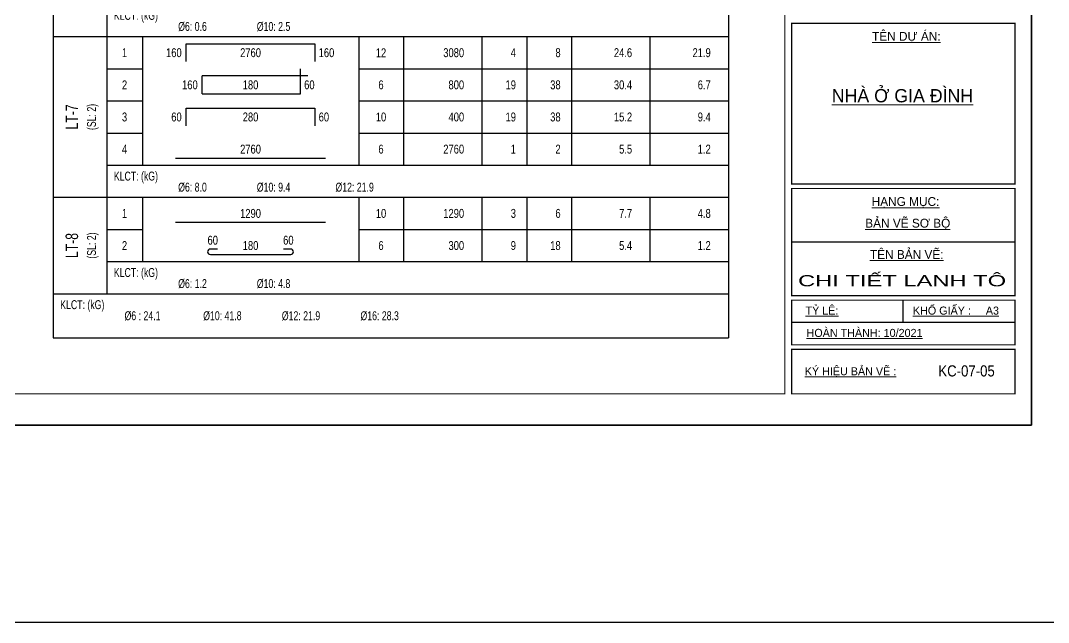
# Model space of a CAD drawing. Extents: x -2098986 to 943, y -1296280 to 73591.
# Drawn here: x -1550445 to -1527439, y -1296280 to -1282797 of the extents above; entities that cross this region are included whole.
import ezdxf
from ezdxf.enums import TextEntityAlignment as Align

# ---------------------------------------------------------------- set-up
doc = ezdxf.new("R2010")
doc.units = 0
doc.header["$LTSCALE"] = 150
doc.layers.get('Defpoints').update_dxf_attribs({"lineweight": 18})
for name, color, linetype, lineweight in [('05.Text', 253, 'Continuous', 18), ('11.Khung bo', 32, 'Continuous', 50), ('12.Khung', 36, 'Continuous', 25), ('G-ANNO-TTLB', 6, 'Continuous', 9), ('KCVN-THAY', 7, 'Continuous', 25), ('LS-THAY', 7, 'Continuous', 20)]:
    doc.layers.add(name, color=color, linetype=linetype, lineweight=lineweight)
for name, color, linetype in [('STEEL', 4, 'Continuous'), ('TEXT_SLCK', 3, 'Continuous'), ('TEXT_TCK', 3, 'Continuous'), ('TEXT_THCT', 2, 'Continuous'), ('TEXT_TK', 2, 'Continuous'), ('THONGKE', 5, 'Continuous')]:
    doc.layers.add(name, color=color, linetype=linetype)
doc.layers.add('Tpl_Bound', color=1, linetype='Continuous', plot=False)
doc.styles.add('SMTEXT', font='arial.ttf', dxfattribs={"width": 0.7})
doc.styles.add('vnarialH', font='')
doc.styles.add('VnAvantH', font='')
doc.styles.get('vnarialH').set_extended_font_data('.VnArialH')
doc.styles.get('VnAvantH').set_extended_font_data('.VnAvantH')

# ---------------------------------------------------------------- blocks, each defined once
blk = doc.blocks.new('*U4')
at = {"layer": 'KCVN-THAY', "color": 140}
blk.add_lwpolyline([(214871.76, 86966.68), (215381.8, 86966.68), (215381.8, 86579.68), (214871.76, 86579.68)], close=True, dxfattribs=at)
blk = doc.blocks.new('100')
at = {"layer": '11.Khung bo', "const_width": 26.7}
for points in [[(1860913, -945240), (1860913, -916940), (1896063, -916940), (1896063, -945240)], [(1860913, -945240), (1860913, -916940), (1896063, -916940), (1896063, -945240)], [(1860913, -945240), (1860913, -916940), (1896063, -916940), (1896063, -945240)], [(1896213, -940540), (1901213, -940540), (1901213, -936940), (1896213, -936940)], [(1896213, -940540), (1901213, -940540), (1901213, -936940), (1896213, -936940)], [(1896213, -940540), (1901213, -940540), (1901213, -936940), (1896213, -936940)], [(1896213, -943040), (1901213, -943040), (1901213, -940640), (1896213, -940640)], [(1896213, -943040), (1901213, -943040), (1901213, -940640), (1896213, -940640)], [(1896213, -943040), (1901213, -943040), (1901213, -940640), (1896213, -940640)], [(1896213, -944140), (1901213, -944140), (1901213, -943140), (1896213, -943140)], [(1896213, -944140), (1901213, -944140), (1901213, -943140), (1896213, -943140)], [(1896213, -944140), (1901213, -944140), (1901213, -943140), (1896213, -943140)], [(1896213, -945240), (1901213, -945240), (1901213, -944240), (1896213, -944240)], [(1896213, -945240), (1901213, -945240), (1901213, -944240), (1896213, -944240)], [(1896213, -945240), (1901213, -945240), (1901213, -944240), (1896213, -944240)]]:
    blk.add_lwpolyline(points, close=True, dxfattribs=at)
at = {"layer": '12.Khung'}
for p, q in [((1901213, -941840), (1896213, -941840)), ((1901213, -941840), (1896213, -941840)), ((1901213, -941840), (1896213, -941840)), ((1898713, -943640), (1898713, -943140)), ((1898713, -943640), (1898713, -943140)), ((1898713, -943640), (1898713, -943140)), ((1901213, -943640), (1896213, -943640)), ((1901213, -943640), (1896213, -943640)), ((1901213, -943640), (1896213, -943640))]:
    blk.add_line(p, q, dxfattribs=at)
blk.add_lwpolyline([(1901579, -945940), (1901579, -916240), (1859580, -916240), (1859580, -945940)], close=True, dxfattribs=at)
blk.add_lwpolyline([(1901579, -945940), (1901579, -916240), (1859580, -916240), (1859580, -945940)], close=True, dxfattribs=at)
blk.add_lwpolyline([(1901579, -945940), (1901579, -916240), (1859580, -916240), (1859580, -945940)], close=True, dxfattribs=at)
at = {"layer": '05.Text', "style": 'VnAvantH'}
for s, height, p in [('%%Utªn Dù ¸N:', 198, (1898013, -937329)), ('%%Unhµ ë gia ®×nh', 297, (1897112, -938709)), ('%%Uh¹ng môc:', 198, (1898005, -941030)), ('%%Uh¹ng môc:', 198, (1898005, -941030)), ('%%Uh¹ng môc:', 198, (1898005, -941030)), ('%%Ub¶n vÏ s¬ bé', 198, (1897861, -941515)), ('%%Ub¶n vÏ s¬ bé', 198, (1897861, -941515)), ('%%Ub¶n vÏ s¬ bé', 198, (1897861, -941515)), ('%%Utªn b¶n vÏ:', 198, (1897966, -942216)), ('%%Utªn b¶n vÏ:', 198, (1897966, -942216)), ('%%Utªn b¶n vÏ:', 198, (1897966, -942216)), ('%%Utû lÖ:', 180, (1896525, -943464)), ('%%UKHæ GIÊY :     A3', 180, (1898928, -943464)), ('%%Uhoµn thµnh: 10/2021', 180, (1896548, -943964)), ('%%Uký hiÖu b¶n vÏ :', 180, (1896508, -944823))]:
    blk.add_text(s, height=height, dxfattribs=at).set_placement(p)
blk = doc.blocks.new('TK_9')
at = {"layer": 'STEEL'}
for p, q in [((22.25, 7), (58.25, 7)), ((22.25, 2), (22.25, 7)), ((58.25, 7), (58.25, 2))]:
    blk.add_line(p, q, dxfattribs=at)
at = {"layer": 'TEXT_TK', "style": 'SMTEXT', "width": 0.75}
for tag, p in [('SH', (5, 4.5)), ('L2', (40.25, 4.5)), ('DK', (76.75, 4.5))]:
    blk.add_attdef(tag, text='', height=2.5, dxfattribs=at).set_placement(p, align=Align.MIDDLE)
blk.add_attdef('L3', text='', height=2.5, dxfattribs=at).set_placement((59.31, 4.5), align=Align.MIDDLE_LEFT)
for tag, p in [('SL1', (114.5, 4.5)), ('SLA', (127, 4.5)), ('L1', (20.98, 4.5)), ('DAI', (100, 4.5)), ('DT', (147, 4.5)), ('TL', (169, 4.5))]:
    blk.add_attdef(tag, text='', height=2.5, dxfattribs=at).set_placement(p, align=Align.MIDDLE_RIGHT)
blk = doc.blocks.new('TK_14')
at = {"layer": 'STEEL'}
for p, q in [((54.25, 2), (54.25, 9)), ((56.25, 7), (26.75, 7)), ((26.75, 2), (26.75, 7)), ((26.75, 2), (54.25, 2))]:
    blk.add_line(p, q, dxfattribs=at)
at = {"layer": 'TEXT_TK', "style": 'SMTEXT', "width": 0.75}
for tag, p in [('SH', (5, 4.5)), ('L2', (40.25, 4.5)), ('DK', (76.75, 4.5))]:
    blk.add_attdef(tag, text='', height=2.5, dxfattribs=at).set_placement(p, align=Align.MIDDLE)
for tag, p in [('SL1', (114.5, 4.5)), ('SLA', (127, 4.5)), ('L1', (25.47, 4.5)), ('DAI', (100, 4.5)), ('DT', (147, 4.5)), ('TL', (169, 4.5))]:
    blk.add_attdef(tag, text='', height=2.5, dxfattribs=at).set_placement(p, align=Align.MIDDLE_RIGHT)
blk.add_attdef('M', text='', height=2.5, dxfattribs=at).set_placement((55.25, 4.5), align=Align.MIDDLE_LEFT)
blk = doc.blocks.new('TK_2')
at = {"layer": 'STEEL'}
blk.add_line((19.25, 2), (61.25, 2), dxfattribs=at)
at = {"layer": 'TEXT_TK', "style": 'SMTEXT', "width": 0.75}
for tag, p in [('SH', (5, 4.5)), ('L2', (40.25, 4.5)), ('DK', (76.75, 4.5))]:
    blk.add_attdef(tag, text='', height=2.5, dxfattribs=at).set_placement(p, align=Align.MIDDLE)
for tag, p in [('SL1', (114.5, 4.5)), ('SLA', (127, 4.5)), ('DAI', (100, 4.5)), ('DT', (147, 4.5)), ('TL', (169, 4.5))]:
    blk.add_attdef(tag, text='', height=2.5, dxfattribs=at).set_placement(p, align=Align.MIDDLE_RIGHT)
blk = doc.blocks.new('TK_4')
at = {"layer": 'STEEL'}
for p, q in [((31, 3.5), (29, 3.5)), ((51.5, 3.5), (49.5, 3.5)), ((29, 2), (51.5, 2))]:
    blk.add_line(p, q, dxfattribs=at)
for centre, start, end in [((29, 2.75), 90, 270), ((51.5, 2.75), 270, 90)]:
    blk.add_arc(centre, 0.75, start, end, dxfattribs=at)
at = {"layer": 'TEXT_TK', "style": 'SMTEXT', "width": 0.75}
for tag, p in [('SH', (5, 4.5)), ('M', (29.67, 6)), ('L2', (40.25, 4.5)), ('M', (50.83, 6)), ('DK', (76.75, 4.5))]:
    blk.add_attdef(tag, text='', height=2.5, dxfattribs=at).set_placement(p, align=Align.MIDDLE)
for tag, p in [('SL1', (114.5, 4.5)), ('SLA', (127, 4.5)), ('DAI', (100, 4.5)), ('DT', (147, 4.5)), ('TL', (169, 4.5))]:
    blk.add_attdef(tag, text='', height=2.5, dxfattribs=at).set_placement(p, align=Align.MIDDLE_RIGHT)

msp = doc.modelspace()

# ---------------------------------------------------------------- linework, layer by layer
at = {"layer": 'LS-THAY', "color": 140}
msp.add_lwpolyline([(-1855203.1, -1257579.6), (-1290964.8, -1257579.1), (-1290964.8, -1296279.9), (-1855203.1, -1296279.9)], close=True, dxfattribs=at)
at = {"layer": 'TEXT_TK'}
for p, q in [((-1549717, -1267317.1), (-1549717, -1289902.1)), ((-1548517, -1267317.1), (-1548517, -1288917.1)), ((-1534597, -1267317.1), (-1534597, -1289902.1)), ((-1549717, -1283157.1), (-1534597, -1283157.1)), ((-1547717, -1283157.1), (-1547717, -1286037.1)), ((-1542877, -1283157.1), (-1542877, -1286037.1)), ((-1541877, -1283157.1), (-1541877, -1286037.1)), ((-1540117, -1283157.1), (-1540117, -1286037.1)), ((-1539117, -1283157.1), (-1539117, -1286037.1)), ((-1538117, -1283157.1), (-1538117, -1286037.1)), ((-1536357, -1283157.1), (-1536357, -1286037.1)), ((-1549717, -1286757.1), (-1534597, -1286757.1)), ((-1547717, -1286757.1), (-1547717, -1288197.1)), ((-1542877, -1286757.1), (-1542877, -1288197.1)), ((-1541877, -1286757.1), (-1541877, -1288197.1)), ((-1540117, -1286757.1), (-1540117, -1288197.1)), ((-1539117, -1286757.1), (-1539117, -1288197.1)), ((-1538117, -1286757.1), (-1538117, -1288197.1)), ((-1536357, -1286757.1), (-1536357, -1288197.1)), ((-1549717, -1288917.1), (-1534597, -1288917.1)), ((-1549717, -1289902.1), (-1534597, -1289902.1))]:
    msp.add_line(p, q, dxfattribs=at)
at = {"layer": 'THONGKE'}
for p, q in [((-1548517, -1283877.1), (-1547717, -1283877.1)), ((-1542877, -1283877.1), (-1534597, -1283877.1)), ((-1548517, -1284597.1), (-1547717, -1284597.1)), ((-1542877, -1284597.1), (-1534597, -1284597.1)), ((-1548517, -1285317.1), (-1547717, -1285317.1)), ((-1542877, -1285317.1), (-1534597, -1285317.1)), ((-1548517, -1286037.1), (-1534597, -1286037.1)), ((-1548517, -1287477.1), (-1547717, -1287477.1)), ((-1542877, -1287477.1), (-1534597, -1287477.1)), ((-1548517, -1288197.1), (-1534597, -1288197.1))]:
    msp.add_line(p, q, dxfattribs=at)
at = {"layer": 'Tpl_Bound', "color": 1}
msp.add_lwpolyline([(-1569821.2, -1291860), (-1569821.2, -1262160), (-1527821.2, -1262160), (-1527821.2, -1291860)], close=True, dxfattribs=at)

# ---------------------------------------------------------------- block references
at = {"layer": '05.Text', "xscale": 1.000009185772931, "yscale": 1.000009185772931, "zscale": 1.000009185772931}
msp.add_blockref('100', (-3429418, -345911.5), dxfattribs=at)
at = {"layer": 'Defpoints', "xscale": 100, "yscale": 100, "zscale": 100}
msp.add_blockref('*U4', (-23061331.9, -9954247.4), dxfattribs=at)
at = {"layer": 'TEXT_TK', "xscale": 80, "yscale": 80, "zscale": 80}
for name, p, values in [('TK_9', (-1548517, -1283877.1), {'SH': '1', 'L1': '160', 'L2': '2760', 'L3': '160', 'DK': '12', 'DAI': '3080', 'SL1': '4', 'SLA': '8', 'DT': '24.6', 'TL': '21.9'}), ('TK_14', (-1548517, -1284597.1), {'SH': '2', 'L1': '160', 'L2': '180', 'M': '60', 'DK': '6', 'DAI': '800', 'SL1': '19', 'SLA': '38', 'DT': '30.4', 'TL': '6.7'}), ('TK_9', (-1548517, -1285317.1), {'SH': '3', 'L1': '60', 'L2': '280', 'L3': '60', 'DK': '10', 'DAI': '400', 'SL1': '19', 'SLA': '38', 'DT': '15.2', 'TL': '9.4'}), ('TK_2', (-1548517, -1286037.1), {'L2': '2760', 'TL': '1.2', 'DT': '5.5', 'SLA': '2', 'SL1': '1', 'DAI': '2760', 'DK': '6', 'SH': '4'}), ('TK_2', (-1548517, -1287477.1), {'L2': '1290', 'TL': '4.8', 'DT': '7.7', 'SLA': '6', 'SL1': '3', 'DAI': '1290', 'DK': '10', 'SH': '1'})]:
    msp.add_blockref(name, p, dxfattribs=at).add_auto_attribs(values)
at = {"layer": 'TEXT_TK'}
ref = msp.add_blockref('TK_4', (-1548517, -1288197.1), dxfattribs=dict(at, xscale=80, yscale=80, zscale=80))
ref.add_attrib('SH', '2', dxfattribs={"height": 200, "style": 'SMTEXT', "width": 0.75}).set_placement((-1548117.1, -1287837.1), align=Align.MIDDLE)
ref.add_attrib('M', '60', dxfattribs={"height": 200, "style": 'SMTEXT', "width": 0.75}).set_placement((-1546143, -1287717), align=Align.MIDDLE)
ref.add_attrib('M', '60', dxfattribs={"height": 200, "style": 'SMTEXT', "width": 0.75}).set_placement((-1544451, -1287717), align=Align.MIDDLE)
ref.add_attrib('L2', '180', dxfattribs={"height": 200, "style": 'SMTEXT', "width": 0.75}).set_placement((-1545297, -1287837), align=Align.MIDDLE)
ref.add_attrib('DK', '6', dxfattribs={"height": 200, "style": 'SMTEXT', "width": 0.75}).set_placement((-1542377, -1287837.1), align=Align.MIDDLE)
ref.add_attrib('SL1', '9', dxfattribs={"height": 200, "style": 'SMTEXT', "width": 0.75}).set_placement((-1539357, -1287837), align=Align.MIDDLE_RIGHT)
ref.add_attrib('DAI', '300', dxfattribs={"height": 200, "style": 'SMTEXT', "width": 0.75}).set_placement((-1540517, -1287837), align=Align.MIDDLE_RIGHT)
ref.add_attrib('DT', '5.4', dxfattribs={"height": 200, "style": 'SMTEXT', "width": 0.75}).set_placement((-1536757, -1287837), align=Align.MIDDLE_RIGHT)
ref.add_attrib('SLA', '18', dxfattribs={"height": 200, "style": 'SMTEXT', "width": 0.75}).set_placement((-1538357, -1287837), align=Align.MIDDLE_RIGHT)
ref.add_attrib('TL', '1.2', dxfattribs={"height": 200, "style": 'SMTEXT', "width": 0.75}).set_placement((-1534997, -1287837), align=Align.MIDDLE_RIGHT)

# ---------------------------------------------------------------- texts
at = {"layer": 'G-ANNO-TTLB', "color": 3, "style": 'vnarialH'}
for s, width, p, p2 in [('chi tiÕt lanh t«', 1.518968, (-1533043.2, -1288749.9), (-1528386.3, -1288749.9)), ('KC-07-05', 0.844492, (-1529902.8, -1290770), (-1528640.6, -1290770))]:
    msp.add_text(s, height=250, dxfattribs=dict(at, width=width)).set_placement(p, p2, align=Align.FIT)
at = {"layer": 'TEXT_SLCK', "style": 'SMTEXT', "width": 0.7}
for p in [(-1548757, -1284957.1), (-1548757, -1287837.1)]:
    msp.add_text('(SL: 2)', height=200, rotation=90, dxfattribs=at).set_placement(p, align=Align.CENTER)
at = {"layer": 'TEXT_TCK', "style": 'SMTEXT', "width": 0.7}
for s, p in [('LT-7', (-1549157, -1284957.1)), ('LT-8', (-1549157, -1287837.1))]:
    msp.add_text(s, height=280, rotation=90, dxfattribs=at).set_placement(p, align=Align.CENTER)
at = {"layer": 'TEXT_THCT', "style": 'SMTEXT', "width": 0.7}
for s, p in [('KLCT: (kG)', (-1548357, -1282781.1)), ('%%c6: 0.6', (-1546917, -1283029.1)), ('%%c10: 2.5', (-1545157, -1283029.1)), ('KLCT: (kG)', (-1548357, -1286381.1)), ('%%c6: 8.0', (-1546917, -1286629.1)), ('%%c10: 9.4', (-1545157, -1286629.1)), ('%%c12: 21.9', (-1543397, -1286629.1)), ('KLCT: (kG)', (-1548357, -1288541.1)), ('%%c6: 1.2', (-1546917, -1288789.1)), ('%%c10: 4.8', (-1545157, -1288789.1)), ('KLCT: (kG)', (-1549557, -1289261.1)), ('%%c6 : 24.1', (-1548117, -1289509.1)), ('%%c10: 41.8', (-1546357, -1289509.1)), ('%%c12: 21.9', (-1544597, -1289509.1)), ('%%c16: 28.3', (-1542837, -1289509.1))]:
    msp.add_text(s, height=200, dxfattribs=at).set_placement(p)

doc.saveas('drawing.dxf')
